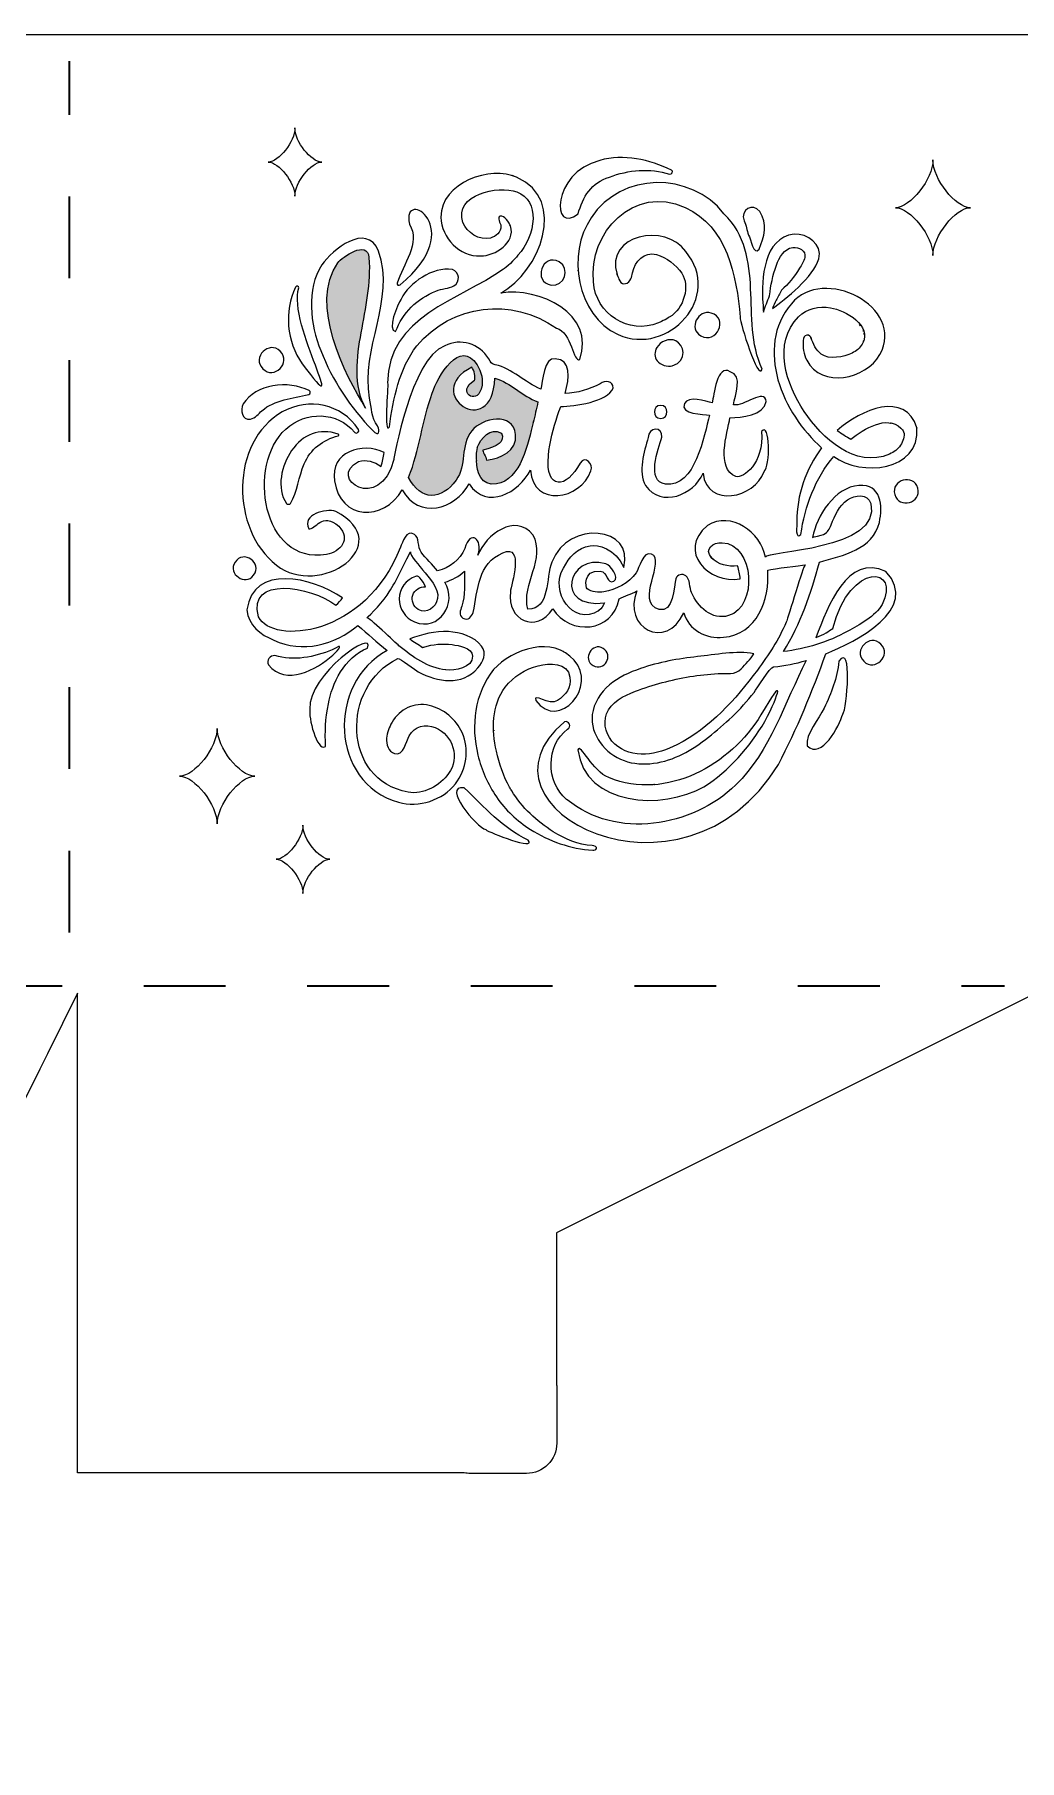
# Model space of a CAD drawing. Extents: x 8 to 992, y -718 to -282.
# Drawn here: x 256.2 to 504.6, y -717.6 to -282.5 of the extents above; entities that cross this region are included whole.
import ezdxf

# ---------------------------------------------------------------- set-up
doc = ezdxf.new("R2010")
doc.units = 0
doc.header["$MEASUREMENT"] = 0
doc.linetypes.add('AI-Linetype-2', pattern=[41.240002, 20.620001, -20.620001])
doc.linetypes.add('AI-Linetype-4', pattern=[41.240002, 20.620001, -20.620001])
doc.layers.add('Layer 1', color=7, linetype='Continuous')

# ---------------------------------------------------------------- blocks, each defined once
blk = doc.blocks.new('block 2')
at = {"layer": 'Layer 1', "true_color": 0x010101}
h = blk.add_hatch(color=18, dxfattribs=at)
h.dxf.hatch_style = 2
edge = h.paths.add_edge_path()
edge.add_spline(control_points=[(338.47, -357.72), (339.6, -351.43), (341.02, -345.18), (340.52, -338.75), (340.16, -334.09), (333.67, -338.67), (332.7, -340.02), (325.21, -350.48), (334.61, -368.42), (339.69, -376.71), (336.37, -371.29), (337.42, -363.6), (338.47, -357.72)], knot_values=[0, 0, 0, 0, 1, 1, 1, 2, 2, 2, 3, 3, 3, 4, 4, 4, 4], degree=3, periodic=1)
h = blk.add_hatch(color=18, dxfattribs=at)
h.dxf.hatch_style = 2
edge = h.paths.add_edge_path()
edge.add_spline(control_points=[(362.48, -394.85), (365.23, -391.07), (363.46, -386.22), (366.45, -382.39), (368.98, -379.16), (376.94, -377.52), (377.49, -383.33), (377.88, -387.52), (373.84, -389.38), (370.19, -389.8), (370.1, -388.97), (369.07, -387.48), (369.23, -387.25), (372.84, -386.52), (374.99, -385.06), (373.91, -383.04), (371.15, -381.37), (368.63, -384.39), (367.84, -386.62), (367.87, -386.63), (367.9, -386.63), (367.93, -386.64), (367.73, -387.26), (367.64, -387.92), (367.63, -388.57), (367.62, -389), (367.65, -389.43), (367.7, -389.86), (367.69, -389.86), (367.68, -389.86), (367.67, -389.86), (367.73, -392.97), (368.83, -396.38), (372.7, -395.8), (378.91, -394.88), (380.71, -385.18), (381.93, -380.35), (381.96, -380.24), (381.99, -380.14), (382.01, -380.07), (381.99, -380.13), (381.97, -380.21), (381.94, -380.34), (382.37, -378.61), (382.76, -376.88), (383.14, -375.14), (379.25, -373.64), (376.24, -370.33), (372.27, -369.11), (371.66, -385.34), (353.49, -372.89), (366.48, -366.37), (366.55, -366.48), (366.61, -366.58), (366.66, -366.69), (367.42, -367.72), (367.18, -369.37), (367.18, -369.68), (362.37, -372.52), (367.65, -376.04), (368.78, -371.92), (368.84, -371.86), (368.88, -371.78), (368.91, -371.68), (369.44, -369.66), (368.86, -367.54), (367.8, -365.78), (367.81, -365.78), (367.82, -365.77), (367.83, -365.77), (363.51, -359.06), (357.81, -368.68), (356.46, -372.94), (353.97, -379.87), (353.24, -387.29), (350.53, -394.15), (353.53, -400.22), (358.88, -399.95), (362.48, -394.85)], knot_values=[0, 0, 0, 0, 1, 1, 1, 2, 2, 2, 3, 3, 3, 4, 4, 4, 5, 5, 5, 6, 6, 6, 7, 7, 7, 8, 8, 8, 9, 9, 9, 10, 10, 10, 11, 11, 11, 12, 12, 12, 13, 13, 13, 14, 14, 14, 15, 15, 15, 16, 16, 16, 17, 17, 17, 18, 18, 18, 19, 19, 19, 20, 20, 20, 21, 21, 21, 22, 22, 22, 23, 23, 23, 24, 24, 24, 25, 25, 25, 26, 26, 26, 26], degree=3, periodic=1)
at = {"layer": 'Layer 1', "lineweight": 0}
for points, knots in [([(515.73, -282.5), (515.73, -282.5), (265.73, -282.5), (265.73, -282.5), (265.73, -282.5), (259.42, -282.5), (259.42, -282.5), (259.42, -282.5), (27.54, -282.5), (27.54, -282.5), (27.54, -282.5), (27.54, -282.87), (27.54, -282.87), (27.54, -282.87), (26.18, -282.87), (26.18, -282.87), (26.18, -282.87), (25.18, -282.87), (25.18, -282.87), (25.18, -282.87), (7.77, -306.87), (7.77, -306.87), (7.77, -306.87), (7.77, -496.34), (7.77, -496.34), (7.77, -496.34), (25.18, -524.27), (25.18, -524.27), (25.18, -524.27), (25.32, -524.27), (25.32, -524.27), (25.32, -524.27), (26.18, -525.99), (26.18, -525.99), (26.18, -525.99), (34.86, -543.34), (34.86, -543.34), (34.86, -543.34), (85.76, -645.13), (85.76, -645.13), (85.76, -645.13), (85.76, -693.41), (85.76, -693.41), (85.76, -693.61), (85.77, -693.82), (85.77, -694.03), (85.63, -694.61), (85.55, -695.21), (85.55, -695.84), (85.55, -695.84), (85.55, -710.03), (85.55, -710.03), (85.55, -714.23), (88.95, -717.64), (93.15, -717.64), (93.15, -717.64), (107.35, -717.64), (107.35, -717.64), (107.77, -717.64), (108.17, -717.6), (108.57, -717.53), (109.02, -717.56), (109.47, -717.57), (109.93, -717.57), (109.93, -717.57), (182.44, -717.57), (182.44, -717.57), (182.85, -717.57), (183.25, -717.56), (183.65, -717.54), (184.03, -717.6), (184.41, -717.64), (184.8, -717.64), (184.8, -717.64), (199, -717.64), (199, -717.64), (203.2, -717.64), (206.61, -714.23), (206.61, -710.03), (206.61, -710.03), (206.61, -695.84), (206.61, -695.84), (206.61, -695.55), (206.59, -695.26), (206.55, -694.98), (206.59, -694.48), (206.61, -693.97), (206.61, -693.47), (206.61, -693.47), (206.61, -645.13), (206.61, -645.13), (206.61, -645.13), (257.49, -543.34), (257.49, -543.34), (257.49, -543.34), (259.42, -539.47), (259.42, -539.47), (259.42, -539.47), (267.05, -524.22), (267.05, -524.22), (267.05, -524.22), (267.05, -645.13), (267.05, -645.13), (267.05, -645.13), (363.74, -645.13), (363.75, -645.13), (364.02, -645.13), (364.29, -645.12), (364.55, -645.11), (365.04, -645.21), (365.55, -645.26), (366.07, -645.26), (366.07, -645.26), (380.27, -645.26), (380.27, -645.26), (384.47, -645.26), (387.87, -641.85), (387.87, -637.65), (387.87, -637.65), (387.87, -623.46), (387.87, -623.46), (387.87, -623.13), (387.85, -622.81), (387.81, -622.5), (387.84, -621.97), (387.86, -621.44), (387.86, -620.9), (387.86, -620.9), (387.86, -584.65), (387.86, -584.65), (387.86, -584.65), (508.4, -524.37), (508.4, -524.37), (508.4, -524.37), (508.4, -717.57), (508.4, -717.57), (508.4, -717.57), (544.66, -717.57), (544.66, -717.57), (545.56, -717.58), (546.45, -717.52), (547.33, -717.43), (547.33, -717.43), (561.11, -717.43), (561.11, -717.43), (565.31, -717.43), (568.72, -714.02), (568.72, -709.82), (568.72, -709.82), (568.72, -696.14), (568.72, -696.14), (568.82, -695.26), (568.87, -694.37), (568.88, -693.47), (568.88, -693.47), (568.88, -645.13), (568.88, -645.13), (568.88, -645.13), (689.73, -645.13), (689.73, -645.13), (689.73, -645.13), (689.73, -693.41), (689.73, -693.41), (689.73, -693.61), (689.74, -693.8), (689.74, -694), (689.63, -694.53), (689.56, -695.07), (689.56, -695.63), (689.56, -695.63), (689.56, -709.82), (689.56, -709.82), (689.56, -714.02), (692.97, -717.43), (697.17, -717.43), (697.17, -717.43), (711.26, -717.43), (711.26, -717.43), (712.13, -717.52), (713, -717.57), (713.89, -717.57), (713.89, -717.57), (750.19, -717.57), (750.19, -717.57), (750.19, -717.57), (750.19, -524.22), (750.19, -524.22), (750.19, -524.22), (871.01, -584.63), (871.01, -584.63), (871.01, -584.64), (871.02, -620.96), (871.01, -620.96), (871.01, -621.36), (871.02, -621.76), (871.04, -622.16), (870.99, -622.52), (870.96, -622.88), (870.96, -623.25), (870.96, -623.25), (870.96, -637.44), (870.96, -637.44), (870.96, -641.64), (874.36, -645.05), (878.56, -645.05), (878.56, -645.05), (892.76, -645.05), (892.76, -645.05), (892.87, -645.05), (892.97, -645.04), (893.07, -645.03), (893.77, -645.09), (894.47, -645.13), (895.18, -645.13), (895.18, -645.13), (991.86, -645.13), (991.86, -645.13), (991.86, -645.13), (991.86, -282.5), (991.86, -282.5), (991.86, -282.5), (515.73, -282.5), (515.73, -282.5)], [0, 0, 0, 0, 1, 1, 1, 2, 2, 2, 3, 3, 3, 4, 4, 4, 5, 5, 5, 6, 6, 6, 7, 7, 7, 8, 8, 8, 9, 9, 9, 10, 10, 10, 11, 11, 11, 12, 12, 12, 13, 13, 13, 14, 14, 14, 15, 15, 15, 16, 16, 16, 17, 17, 17, 18, 18, 18, 19, 19, 19, 20, 20, 20, 21, 21, 21, 22, 22, 22, 23, 23, 23, 24, 24, 24, 25, 25, 25, 26, 26, 26, 27, 27, 27, 28, 28, 28, 29, 29, 29, 30, 30, 30, 31, 31, 31, 32, 32, 32, 33, 33, 33, 34, 34, 34, 35, 35, 35, 36, 36, 36, 37, 37, 37, 38, 38, 38, 39, 39, 39, 40, 40, 40, 41, 41, 41, 42, 42, 42, 43, 43, 43, 44, 44, 44, 45, 45, 45, 46, 46, 46, 47, 47, 47, 48, 48, 48, 49, 49, 49, 50, 50, 50, 51, 51, 51, 52, 52, 52, 53, 53, 53, 54, 54, 54, 55, 55, 55, 56, 56, 56, 57, 57, 57, 58, 58, 58, 59, 59, 59, 60, 60, 60, 61, 61, 61, 62, 62, 62, 63, 63, 63, 64, 64, 64, 65, 65, 65, 66, 66, 66, 67, 67, 67, 68, 68, 68, 69, 69, 69, 70, 70, 70, 71, 71, 71, 72, 72, 72, 73, 73, 73, 74, 74, 74, 74]), ([(321.85, -306.05), (321.85, -309.49), (325.9, -314.65), (328.61, -314.65), (325.9, -314.65), (321.85, -319.82), (321.85, -323.26), (321.85, -319.82), (317.79, -314.65), (315.09, -314.65), (317.79, -314.65), (321.85, -309.49), (321.85, -306.05)], [0, 0, 0, 0, 1, 1, 1, 2, 2, 2, 3, 3, 3, 4, 4, 4, 4]), ([(398.75, -314.24), (404.72, -312.5), (411.33, -314.04), (416.78, -316.66), (417.36, -316.95), (416.94, -317.89), (416.34, -317.7), (411.41, -316.13), (405.93, -316.57), (401.17, -318.47), (396.61, -319.74), (394.46, -323.5), (393.25, -327.72), (386.7, -333.1), (386.31, -317.49), (398.75, -314.24)], [0, 0, 0, 0, 1, 1, 1, 2, 2, 2, 3, 3, 3, 4, 4, 4, 5, 5, 5, 5]), ([(345.23, -370.33), (345.26, -353.61), (363.22, -349.53), (374.43, -341.67), (375, -341.29), (377.3, -339.32), (378.09, -338.16), (380.32, -335.72), (381.79, -332.27), (381.91, -328.96), (382.02, -326.03), (380.66, -323.26), (377.83, -322.18), (373.12, -320.41), (361.9, -322.83), (364.23, -329.87), (365.09, -332.45), (368.47, -334.53), (371.16, -333.8), (372.54, -333.42), (373.93, -332.31), (373.82, -330.76), (373.77, -330.1), (372.66, -328.65), (373.65, -328.28), (374.59, -327.93), (375.95, -330.08), (376.23, -330.77), (377.53, -335.03), (372.38, -338.29), (368.66, -338.33), (363.33, -338.54), (358.83, -333.78), (358.63, -328.57), (358.7, -319.73), (371.29, -315.46), (377.77, -318.5), (390.76, -324.14), (383.58, -342.4), (373.76, -347.67), (383.35, -346.05), (397.87, -353.04), (393.67, -364.41), (392.14, -365.34), (391.61, -357.63), (387.85, -356.52), (376.41, -348.73), (361.59, -350.27), (352.56, -361.01), (348.17, -366.82), (346.59, -374.29), (345.68, -381.43), (344.18, -383.66), (345.44, -371.39), (345.23, -370.33)], [0, 0, 0, 0, 1, 1, 1, 2, 2, 2, 3, 3, 3, 4, 4, 4, 5, 5, 5, 6, 6, 6, 7, 7, 7, 8, 8, 8, 9, 9, 9, 10, 10, 10, 11, 11, 11, 12, 12, 12, 13, 13, 13, 14, 14, 14, 15, 15, 15, 16, 16, 16, 17, 17, 17, 18, 18, 18, 18]), ([(430.06, -327.67), (440.94, -338.51), (433.88, -354.18), (439.69, -366.86), (438.62, -370.02), (434.13, -355.17), (434.12, -353.72), (433.22, -343.21), (430.96, -330.97), (420.26, -326.12), (420.27, -326.13), (420.28, -326.13), (420.28, -326.13), (407.3, -320.11), (395.78, -332.56), (397.16, -344.87), (397.64, -352.91), (406.03, -358.31), (413.54, -355.19), (413.74, -355.17), (415.66, -354.22), (416.27, -353.75), (420.04, -351.55), (421.52, -345.8), (419.44, -342.69), (418, -340.55), (415.56, -338.66), (413.05, -337.99), (409.83, -337.14), (407.65, -339.65), (406.99, -342.58), (406.88, -343.1), (406.8, -343.64), (406.58, -344.13), (406.07, -345.29), (404.47, -345.95), (403.76, -344.58), (403.51, -344.1), (403.3, -343.6), (403.12, -343.1), (402.96, -342.63), (403.05, -342.88), (403.1, -343.02), (399.95, -332.84), (415.33, -329.94), (420.4, -337.19), (429.96, -348.59), (416.03, -363.76), (403.34, -358.13), (392.9, -353.29), (390.33, -337.76), (396.59, -328.68), (404.07, -317.12), (421.73, -317.02), (430.06, -327.67)], [0, 0, 0, 0, 1, 1, 1, 2, 2, 2, 3, 3, 3, 4, 4, 4, 5, 5, 5, 6, 6, 6, 7, 7, 7, 8, 8, 8, 9, 9, 9, 10, 10, 10, 11, 11, 11, 12, 12, 12, 13, 13, 13, 14, 14, 14, 15, 15, 15, 16, 16, 16, 17, 17, 17, 18, 18, 18, 18]), ([(482.75, -338.19), (482.75, -333.37), (477.07, -326.15), (473.28, -326.15), (477.07, -326.15), (482.75, -318.92), (482.75, -314.1), (482.75, -318.92), (488.43, -326.15), (492.21, -326.15), (488.43, -326.15), (482.75, -333.37), (482.75, -338.19)], [0, 0, 0, 0, 1, 1, 1, 2, 2, 2, 3, 3, 3, 4, 4, 4, 4]), ([(347.65, -345.15), (349.16, -340.54), (353.54, -335.02), (350.75, -330.3), (348.54, -320.77), (366.02, -331.17), (348.39, -345.58), (348.08, -345.91), (347.44, -345.62), (347.65, -345.15)], [0, 0, 0, 0, 1, 1, 1, 2, 2, 2, 3, 3, 3, 3]), ([(376.97, -318.15), (376.92, -318.13), (376.86, -318.1), (376.8, -318.08), (376.93, -318.13), (376.98, -318.15), (376.97, -318.15)], [0, 0, 0, 0, 1, 1, 1, 2, 2, 2, 2]), ([(439.07, -327.14), (441.19, -330.07), (440.26, -333.62), (438.89, -336.58), (437.49, -338.51), (436.84, -333.93), (436.23, -333.06), (435.85, -331.84), (435.65, -330.63), (435.14, -329.45), (433.99, -326.79), (437.41, -324.66), (439.07, -327.14)], [0, 0, 0, 0, 1, 1, 1, 2, 2, 2, 3, 3, 3, 4, 4, 4, 4]), ([(342.97, -337.09), (347.28, -349.41), (338.38, -361.71), (340.68, -374.18), (341.21, -376.57), (341.1, -379.2), (342.69, -381.18), (343.35, -382.59), (343.16, -384.01), (341.47, -382.36), (335.88, -376.59), (331.29, -369.68), (328.37, -362.18), (325.72, -355.8), (324.66, -346.62), (328.63, -340.58), (331.37, -336.76), (339.75, -329.73), (342.97, -337.09)], [0, 0, 0, 0, 1, 1, 1, 2, 2, 2, 3, 3, 3, 4, 4, 4, 5, 5, 5, 6, 6, 6, 6]), ([(338.47, -357.72), (339.6, -351.43), (341.02, -345.18), (340.52, -338.75), (340.16, -334.09), (333.67, -338.67), (332.7, -340.02), (325.21, -350.48), (334.61, -368.42), (339.69, -376.71), (336.37, -371.29), (337.42, -363.6), (338.47, -357.72)], [0, 0, 0, 0, 1, 1, 1, 2, 2, 2, 3, 3, 3, 4, 4, 4, 4]), ([(447.72, -332.81), (451.1, -332.64), (454.91, -335.35), (453.97, -339.04), (452.71, -343.53), (445.47, -349.34), (442.26, -351.58), (442.56, -350.87), (442.87, -350.18), (443.21, -349.5), (443.62, -348.65), (444.07, -347.81), (444.54, -346.99), (446.23, -345.34), (447.8, -343.68), (449.1, -341.44), (449.6, -340.58), (450.25, -339.71), (450.44, -338.72), (450.8, -336.9), (448.95, -336.02), (447.39, -336.2), (445.21, -336.46), (443.97, -338.78), (443.29, -340.64), (442.31, -343.29), (441.87, -345.68), (441.55, -348.36), (440.99, -349.71), (440.48, -351.07), (440.05, -352.46), (439.85, -351.87), (439.95, -350.57), (439.87, -350.19), (439.45, -344.07), (440.02, -333.78), (447.72, -332.81)], [0, 0, 0, 0, 1, 1, 1, 2, 2, 2, 3, 3, 3, 4, 4, 4, 5, 5, 5, 6, 6, 6, 7, 7, 7, 8, 8, 8, 9, 9, 9, 10, 10, 10, 11, 11, 11, 12, 12, 12, 12]), ([(388.51, -339.84), (391.42, -341.41), (389.73, -346.22), (386.5, -345.65), (381.72, -344.97), (384.24, -337.41), (388.51, -339.84)], [0, 0, 0, 0, 1, 1, 1, 2, 2, 2, 2]), ([(348.62, -349.19), (350.7, -345.03), (356.56, -341.06), (361.55, -341.74), (363.43, -342.45), (363.59, -344.78), (361.95, -345.86), (360.6, -346.63), (358.82, -346.53), (357.41, -347.21), (352.67, -349.07), (348.99, -352.66), (347.25, -357.36), (344.88, -357.19), (347.77, -350.48), (348.62, -349.19)], [0, 0, 0, 0, 1, 1, 1, 2, 2, 2, 3, 3, 3, 4, 4, 4, 5, 5, 5, 5]), ([(393.28, -342.06), (393.25, -341.78), (393.27, -341.94), (393.28, -342.06), (393.28, -342.06), (393.28, -342.06), (393.28, -342.06)], [0, 0, 0, 0, 1, 1, 1, 2, 2, 2, 2]), ([(469.38, -363.2), (465.85, -369.36), (454.66, -371.88), (450.91, -364.6), (450.13, -363.09), (449.84, -361.34), (450.06, -359.66), (450.15, -358.97), (450.16, -358.36), (450.95, -358.29), (451.5, -358.24), (451.99, -358.66), (452.04, -359.2), (452.03, -359.12), (452.03, -359.04), (452.03, -358.96), (452.53, -360.43), (453.29, -362.14), (454.58, -363.08), (456.64, -364.58), (460.24, -363.79), (462.36, -362.8), (463.4, -362.32), (464.34, -361.57), (464.91, -360.58), (467.65, -355.77), (460.68, -352.06), (456.89, -351.37), (454.01, -350.84), (450.93, -351.57), (448.84, -353.67), (442.21, -360.33), (445.8, -370.81), (450.3, -377.53), (454.75, -384.19), (463.08, -392.05), (471.82, -388.27), (472.92, -387.79), (473.92, -387.06), (474.58, -386.05), (475.17, -385.15), (475.74, -383.77), (475.36, -382.7), (475.22, -382.31), (474.95, -381.98), (474.64, -381.7), (471.08, -378.36), (465.34, -381.91), (462.08, -384.5), (460.87, -383.85), (459.71, -383.11), (458.61, -382.29), (464.58, -377.02), (475.82, -372.27), (478.72, -381.68), (478.73, -381.75), (478.73, -381.74), (478.72, -381.69), (479.5, -392.62), (464.63, -394.05), (457.72, -388.86), (453.11, -394.36), (450.45, -401.47), (449.44, -408.54), (447.95, -410.18), (448.44, -406.13), (448.47, -405.35), (448.3, -398.66), (450.76, -392.03), (454.69, -386.66), (444.92, -378.18), (437.63, -361.56), (447.06, -350.36), (455.01, -340.6), (475.99, -351.09), (469.38, -363.2)], [0, 0, 0, 0, 1, 1, 1, 2, 2, 2, 3, 3, 3, 4, 4, 4, 5, 5, 5, 6, 6, 6, 7, 7, 7, 8, 8, 8, 9, 9, 9, 10, 10, 10, 11, 11, 11, 12, 12, 12, 13, 13, 13, 14, 14, 14, 15, 15, 15, 16, 16, 16, 17, 17, 17, 18, 18, 18, 19, 19, 19, 20, 20, 20, 21, 21, 21, 22, 22, 22, 23, 23, 23, 24, 24, 24, 25, 25, 25, 25]), ([(323.68, -365.5), (319.75, -359.99), (319.08, -352.27), (322, -346.17), (322.19, -345.79), (322.85, -345.94), (322.82, -346.38), (319.92, -355.58), (336.58, -382.7), (323.68, -365.5)], [0, 0, 0, 0, 1, 1, 1, 2, 2, 2, 3, 3, 3, 3]), ([(426.83, -352.71), (431.36, -354.08), (428.18, -360.68), (424.2, -358.45), (421.02, -356.66), (423.51, -351.73), (426.83, -352.71)], [0, 0, 0, 0, 1, 1, 1, 2, 2, 2, 2]), ([(464.22, -355.64), (464.29, -355.75), (464.35, -355.86), (464.43, -355.96), (464.46, -356.03), (464.41, -356), (464.22, -355.64)], [0, 0, 0, 0, 1, 1, 1, 2, 2, 2, 2]), ([(318.17, -362.37), (321.04, -365.18), (316.6, -369.64), (313.77, -366.76), (310.9, -363.94), (315.34, -359.48), (318.17, -362.37)], [0, 0, 0, 0, 1, 1, 1, 2, 2, 2, 2]), ([(346.76, -389.65), (346.82, -389.71), (350.97, -364.29), (359.62, -360.96), (363.71, -358.95), (368.34, -360.45), (370.72, -364.26), (371.36, -365.29), (371.1, -365.45), (372.36, -365.75), (376.69, -366.76), (379.83, -370.21), (383.85, -371.9), (384.22, -370.25), (384.74, -363.67), (387.46, -364.25), (391.55, -364.33), (391.17, -369.06), (389.98, -373), (393.06, -372.92), (396.1, -371.97), (398.84, -370.56), (400.09, -369.58), (402.11, -369.73), (402.15, -371.66), (400.66, -375.06), (392.38, -376.28), (388.9, -376.27), (388.57, -377.17), (388.28, -377.95), (388.1, -378.52), (387.02, -381.82), (386.06, -385.18), (385.77, -388.65), (384.93, -397.52), (390.46, -397.08), (393.76, -390.53), (395.02, -388.58), (397.18, -390.71), (396.5, -392.51), (393.93, -399.81), (381.91, -401.85), (381.25, -392.33), (378.39, -397.9), (370.26, -402.6), (365.79, -395.77), (362.18, -402.36), (353.02, -404.79), (348.92, -397.29), (344.28, -405.44), (333.13, -404.84), (331.87, -395.05), (330.58, -387.69), (338.88, -385.13), (344.39, -387.91), (344.14, -389.07), (343.94, -390.25), (343.59, -391.37), (341.87, -390.23), (339.78, -389.5), (337.88, -390.12), (329.74, -394.45), (343.38, -403.33), (346.76, -389.65)], [0, 0, 0, 0, 1, 1, 1, 2, 2, 2, 3, 3, 3, 4, 4, 4, 5, 5, 5, 6, 6, 6, 7, 7, 7, 8, 8, 8, 9, 9, 9, 10, 10, 10, 11, 11, 11, 12, 12, 12, 13, 13, 13, 14, 14, 14, 15, 15, 15, 16, 16, 16, 17, 17, 17, 18, 18, 18, 19, 19, 19, 20, 20, 20, 21, 21, 21, 21]), ([(362.48, -394.85), (365.23, -391.07), (363.46, -386.22), (366.45, -382.39), (368.98, -379.16), (376.94, -377.52), (377.49, -383.33), (377.88, -387.52), (373.84, -389.38), (370.19, -389.8), (370.1, -388.97), (369.07, -387.48), (369.23, -387.25), (372.84, -386.52), (374.99, -385.06), (373.91, -383.04), (371.15, -381.37), (368.63, -384.39), (367.84, -386.62), (367.87, -386.63), (367.9, -386.63), (367.93, -386.64), (367.73, -387.26), (367.64, -387.92), (367.63, -388.57), (367.62, -389), (367.65, -389.43), (367.7, -389.86), (367.69, -389.86), (367.68, -389.86), (367.67, -389.86), (367.73, -392.97), (368.83, -396.38), (372.7, -395.8), (378.91, -394.88), (380.71, -385.18), (381.93, -380.35), (381.96, -380.24), (381.99, -380.14), (382.01, -380.07), (381.99, -380.13), (381.97, -380.21), (381.94, -380.34), (382.37, -378.61), (382.76, -376.88), (383.14, -375.14), (379.25, -373.64), (376.24, -370.33), (372.27, -369.11), (371.66, -385.34), (353.49, -372.89), (366.48, -366.37), (366.55, -366.48), (366.61, -366.58), (366.66, -366.69), (367.42, -367.72), (367.18, -369.37), (367.18, -369.68), (362.37, -372.52), (367.65, -376.04), (368.78, -371.92), (368.84, -371.86), (368.88, -371.78), (368.91, -371.68), (369.44, -369.66), (368.86, -367.54), (367.8, -365.78), (367.81, -365.78), (367.82, -365.77), (367.83, -365.77), (363.51, -359.06), (357.81, -368.68), (356.46, -372.94), (353.97, -379.87), (353.24, -387.29), (350.53, -394.15), (353.53, -400.22), (358.88, -399.95), (362.48, -394.85)], [0, 0, 0, 0, 1, 1, 1, 2, 2, 2, 3, 3, 3, 4, 4, 4, 5, 5, 5, 6, 6, 6, 7, 7, 7, 8, 8, 8, 9, 9, 9, 10, 10, 10, 11, 11, 11, 12, 12, 12, 13, 13, 13, 14, 14, 14, 15, 15, 15, 16, 16, 16, 17, 17, 17, 18, 18, 18, 19, 19, 19, 20, 20, 20, 21, 21, 21, 22, 22, 22, 23, 23, 23, 24, 24, 24, 25, 25, 25, 26, 26, 26, 26]), ([(413.11, -361.41), (414, -359.88), (416.22, -358.94), (417.89, -359.71), (419.9, -360.62), (421.08, -364.64), (417.01, -366.03), (415.9, -366.41), (413.95, -365.75), (413.18, -364.8), (412.43, -363.86), (412.5, -362.45), (413.11, -361.41)], [0, 0, 0, 0, 1, 1, 1, 2, 2, 2, 3, 3, 3, 4, 4, 4, 4]), ([(465.15, -357.08), (465.16, -357.1), (465.18, -357.12), (465.19, -357.14), (465.22, -357.21), (465.24, -357.29), (465.26, -357.37), (465.24, -357.32), (465.21, -357.23), (465.15, -357.08)], [0, 0, 0, 0, 1, 1, 1, 2, 2, 2, 3, 3, 3, 3]), ([(465.31, -359.64), (465.3, -359.67), (465.29, -359.71), (465.28, -359.75), (465.24, -359.83), (465.2, -359.91), (465.16, -359.99), (465.15, -359.98), (465.18, -359.88), (465.31, -359.64)], [0, 0, 0, 0, 1, 1, 1, 2, 2, 2, 3, 3, 3, 3]), ([(465.39, -357.83), (465.42, -357.95), (465.46, -358.06), (465.48, -358.18), (465.41, -357.92), (465.39, -357.82), (465.39, -357.83)], [0, 0, 0, 0, 1, 1, 1, 2, 2, 2, 2]), ([(414.36, -384), (413.51, -387.06), (410.35, -395.14), (415.31, -395.84), (422.75, -396.89), (425.12, -383.52), (426.37, -378.46), (424.92, -378.21), (418.9, -378.36), (420.1, -375.53), (420.99, -373.42), (425.47, -375.05), (427.11, -375.33), (427.51, -373.52), (428.3, -365.41), (431.64, -367.51), (434.88, -368.39), (432.87, -373.46), (432.43, -375.83), (434.99, -376.53), (440.38, -371.42), (440.72, -375.06), (440.1, -378.55), (434.46, -379.06), (431.57, -379.1), (430.82, -383.06), (428.02, -391.93), (433.05, -393.95), (434.95, -394.44), (440.15, -390.68), (439.54, -382.57), (441.7, -379.92), (441.78, -391.45), (440.17, -392.68), (437.85, -399.41), (425.78, -402.01), (424.77, -393.12), (422.5, -398.59), (414.14, -401.88), (410.3, -396.22), (408.27, -392.75), (409.95, -387.65), (410.93, -384.1), (411.05, -381.44), (414.67, -381.19), (414.36, -384)], [0, 0, 0, 0, 1, 1, 1, 2, 2, 2, 3, 3, 3, 4, 4, 4, 5, 5, 5, 6, 6, 6, 7, 7, 7, 8, 8, 8, 9, 9, 9, 10, 10, 10, 11, 11, 11, 12, 12, 12, 13, 13, 13, 14, 14, 14, 15, 15, 15, 15]), ([(308.83, -375.64), (311.88, -370.56), (320.2, -369.61), (325.42, -372.28), (325.86, -372.49), (325.85, -373.19), (325.32, -373.27), (321.2, -374.22), (316.81, -374.58), (313.51, -377.33), (312.67, -378.13), (311.86, -379.18), (310.66, -379.45), (308.53, -379.76), (307.9, -377.15), (308.83, -375.64)], [0, 0, 0, 0, 1, 1, 1, 2, 2, 2, 3, 3, 3, 4, 4, 4, 5, 5, 5, 5]), ([(337.88, -382.08), (338.25, -382.65), (337.36, -383.34), (336.93, -382.81), (332.54, -377.44), (324.59, -377.39), (319.55, -381.99), (309.68, -390.94), (313.52, -416.21), (329.8, -413.63), (333.42, -412.88), (335.96, -409.7), (332.94, -406.48), (328.64, -402.75), (327.06, -407.46), (325.32, -407.14), (323.51, -403.42), (329.66, -401.97), (332.14, -402.71), (347.99, -411.05), (328, -424.83), (317.19, -416.27), (305.65, -407.3), (305.44, -385.23), (318.65, -377.66), (325.41, -373.95), (333.58, -375.54), (337.88, -382.08)], [0, 0, 0, 0, 1, 1, 1, 2, 2, 2, 3, 3, 3, 4, 4, 4, 5, 5, 5, 6, 6, 6, 7, 7, 7, 8, 8, 8, 9, 9, 9, 9]), ([(414.09, -376), (416.2, -376), (416.2, -379.27), (414.09, -379.27), (411.98, -379.27), (411.98, -376), (414.09, -376)], [0, 0, 0, 0, 1, 1, 1, 2, 2, 2, 2]), ([(332.79, -383.7), (328.93, -384.57), (325.71, -387.11), (324.19, -390.76), (322.78, -393.95), (322.5, -397.74), (320.76, -400.73), (320.5, -401.02), (320, -400.99), (319.73, -400.73), (317.06, -396.92), (318.51, -391), (321.02, -387.41), (323.87, -383.27), (328.02, -381.64), (332.79, -383.22), (333.01, -383.29), (333.04, -383.64), (332.79, -383.7)], [0, 0, 0, 0, 1, 1, 1, 2, 2, 2, 3, 3, 3, 4, 4, 4, 5, 5, 5, 6, 6, 6, 6]), ([(472.02, -380.46), (472.1, -380.47), (472.16, -380.48), (472.2, -380.49), (472.16, -380.48), (472.1, -380.47), (472.02, -380.46)], [0, 0, 0, 0, 1, 1, 1, 2, 2, 2, 2]), ([(455.73, -438.6), (452.35, -448.14), (448.5, -457.55), (443.78, -466.5), (419.69, -506.06), (363.79, -477.27), (389.8, -455.82), (390.96, -455.33), (391.77, -457.11), (390.61, -457.61), (385.13, -461.65), (385.06, -471.06), (390.36, -475.32), (390.42, -475.37), (390.91, -475.74), (390.49, -475.42), (402.84, -485.49), (422.06, -482.43), (433.03, -471.68), (441.75, -463.2), (445.36, -450.91), (450.8, -440.31), (448.11, -441.14), (445.36, -441.61), (442.58, -441.91), (441.56, -442.02), (438.41, -447.42), (437.63, -448.37), (435.91, -450.48), (434.12, -452.65), (432.11, -454.5), (428.32, -457.99), (424.2, -461.59), (419.58, -463.93), (415.05, -466.23), (409.65, -467.25), (404.86, -465.57), (400.08, -463.88), (396.27, -459.01), (396.85, -453.97), (397.2, -451.03), (398.93, -448.38), (401.19, -446.47), (403.45, -444.55), (406.2, -443.31), (409, -442.35), (413.66, -440.75), (418.52, -439.86), (423.4, -439.34), (427.68, -438.88), (433.33, -437.77), (437.55, -438.62), (436.82, -439.99), (435.42, -441.23), (434.37, -442.42), (432.95, -444.04), (430.52, -443.49), (428.56, -443.6), (426.18, -443.75), (423.82, -444.01), (421.47, -444.39), (416.77, -445.15), (412.15, -446.39), (407.7, -448.07), (404.73, -449.2), (401.56, -450.81), (400.45, -453.78), (399.47, -456.39), (400.47, -459.49), (402.51, -461.38), (404.55, -463.28), (407.46, -464.06), (410.24, -463.92), (413.02, -463.78), (415.7, -462.79), (418.19, -461.54), (426.57, -457.32), (432.94, -450.15), (438.48, -442.74), (441.36, -438.89), (443.79, -435.1), (445.74, -430.69), (446.35, -429.31), (450.04, -416.29), (450.54, -416.23), (449.4, -416.36), (442.59, -417.11), (441.08, -417.57), (441.71, -425.05), (438.29, -433.71), (429.91, -434.47), (425.61, -435.03), (421.13, -432.52), (419.91, -428.28), (415.58, -437.98), (404.24, -432.07), (408.11, -422.76), (406.68, -423.65), (405.05, -423.98), (403.59, -424.75), (402.13, -433.27), (391.21, -434.16), (386.88, -427.29), (382.76, -433.65), (375.22, -430.16), (376.18, -422.99), (376.4, -421.36), (379.79, -410.6), (374.27, -413.2), (367.95, -415.76), (368, -422.57), (366.81, -428.22), (366.41, -429.3), (365.51, -430.39), (364.23, -429.64), (362.98, -428.91), (363.6, -427.68), (363.94, -426.65), (364.87, -423.86), (364.6, -420.71), (364.62, -417.81), (363.19, -419.1), (361.46, -420.02), (359.63, -420.6), (362.98, -425.77), (358.18, -433.17), (352.01, -430.59), (349.72, -429.63), (348.09, -427.23), (348.12, -424.74), (348.15, -422.26), (349.89, -419.86), (352.27, -419.14), (352.44, -419.08), (352.62, -419.04), (352.79, -419.07), (353.02, -419.12), (353.21, -419.31), (353.36, -419.49), (353.95, -420.16), (354.44, -420.92), (354.81, -421.73), (353.43, -421.59), (352.01, -422.51), (351.57, -423.83), (351.13, -425.15), (351.72, -426.73), (352.92, -427.44), (355.07, -428.73), (357.42, -426.92), (357.83, -424.72), (358.35, -422), (355.55, -419.47), (354.05, -417.46), (353.66, -416.94), (350.62, -413.61), (350.97, -412.91), (349.44, -415.89), (347.52, -420.3), (345.58, -423.04), (344.62, -425.02), (340.61, -429.06), (339.95, -429.59), (340.4, -429.23), (347.26, -435.89), (348.08, -436.59), (351.45, -439.46), (355.45, -442.15), (359.94, -442.71), (362.07, -442.98), (366.77, -442.17), (366.63, -439.19), (366.53, -436.99), (363.15, -436.55), (361.5, -436.31), (359.1, -435.96), (356.65, -436.21), (354.34, -436.94), (354.25, -436.97), (354.15, -437), (354.06, -437.03), (352.99, -436.3), (351.89, -435.6), (350.8, -434.89), (353.89, -433.66), (357.25, -432.89), (360.57, -433.04), (363.45, -433.18), (367.13, -434.22), (368.93, -436.68), (370.32, -438.58), (369.33, -440.63), (367.97, -442.19), (363.93, -446.82), (357.89, -445.71), (352.97, -443.19), (352.37, -442.88), (348.26, -439.64), (347.79, -439.85), (333.44, -446.76), (333.74, -470.45), (350.4, -473.52), (354.19, -474.21), (358.45, -471.85), (360.62, -468.83), (363.49, -464.82), (361.78, -459.12), (357.23, -457.24), (354.74, -456.21), (351.98, -456.84), (350.67, -459.32), (349.93, -460.71), (349.24, -464.46), (346.97, -463.79), (345.44, -463.33), (344.84, -461.33), (344.98, -459.91), (345.12, -458.49), (345.61, -457.11), (346.34, -455.89), (348.36, -452.53), (351.87, -450.76), (355.72, -451.65), (359.31, -452.48), (362.53, -455.13), (364.02, -458.5), (365.88, -462.7), (365.11, -467.77), (362.33, -471.38), (359.15, -475.51), (353.04, -477.54), (347.98, -476.07), (330.63, -471.05), (329.86, -446.08), (345.1, -437.79), (342.58, -435.76), (340.14, -433.63), (337.75, -431.46), (331.93, -436.4), (323.67, -438.6), (316.55, -435.18), (313.23, -433.87), (310.01, -431.4), (309.76, -427.56), (311.24, -415.91), (326.18, -419.22), (333.87, -424.55), (333.37, -425.17), (332.84, -425.82), (332.21, -426.35), (325.77, -421.63), (309.77, -418.8), (312.67, -429.31), (316.15, -436.46), (339.59, -434.42), (348.46, -411.76), (348.97, -410.48), (349.95, -407.31), (351.99, -408.51), (353.2, -409.22), (352.81, -411.76), (353.67, -413), (354.87, -414.71), (356.56, -416.04), (357.83, -417.71), (360.87, -417.06), (363.52, -414.94), (364.67, -412.05), (366.06, -407.17), (369.38, -409.63), (368.01, -413.8), (369.94, -408.61), (377.44, -403.04), (381.87, -408.61), (385.29, -414.65), (378.94, -421.08), (380.57, -427.34), (386.3, -427.53), (385.05, -419.39), (386.67, -415.54), (390.76, -404.59), (407.69, -406.67), (404.77, -416.84), (402.67, -412.01), (398.2, -411), (396.3, -411.37), (393.15, -411.91), (390.92, -414.24), (389.59, -417.04), (386.01, -422.85), (391.9, -431.87), (398.51, -427.73), (398.49, -427.75), (398.45, -427.77), (398.42, -427.8), (398.45, -427.78), (398.48, -427.75), (398.52, -427.73), (399.17, -427.24), (399.64, -426.51), (399.96, -425.77), (387.18, -427.5), (390.49, -413.19), (400.28, -415.93), (401.39, -416.24), (403.81, -419.5), (402.27, -420.32), (400.5, -421.28), (400.76, -417.91), (398.87, -417.79), (394.22, -417.51), (395.23, -422.03), (395.54, -422.24), (396.75, -423.07), (398.33, -423.25), (399.78, -423.01), (402.71, -422.54), (406.21, -420.74), (407.9, -418.24), (408.69, -417.07), (409.64, -412.63), (411.74, -413.47), (415.6, -415.01), (407.45, -425.55), (413.68, -427.45), (417.43, -428.45), (417.37, -421.58), (417.91, -419.69), (418.22, -418.61), (419.63, -418.36), (420.47, -418.97), (421.53, -419.73), (421.35, -422.04), (421.86, -423.2), (423.42, -426.78), (426.99, -430.28), (431.22, -429), (438.63, -426.74), (437.78, -411.02), (429.59, -410.61), (427.36, -410.5), (424.88, -412.21), (426.94, -414.42), (425.94, -413.34), (428.3, -415.89), (426.94, -414.42), (428.62, -416.23), (431.11, -416.72), (433.48, -416.44), (433.8, -417.53), (434.04, -418.63), (434.16, -419.76), (426.13, -421.03), (418.16, -412.82), (425.86, -406.29), (431.95, -402.57), (439.28, -407.99), (440.52, -414.24), (440.24, -412.84), (470.09, -412.47), (467.05, -400.74), (466.39, -398.15), (462.96, -398.52), (461.2, -399.79), (459, -401.4), (458.1, -403.69), (457.06, -406.08), (456.55, -407.27), (456.36, -407.9), (455.13, -408.55), (454.86, -408.7), (452.43, -409.2), (452.41, -409.28), (453.4, -403.9), (458.01, -396.61), (464.09, -396.18), (469.7, -395.77), (470.19, -401.35), (469.24, -405.5), (467.69, -412.32), (459.97, -413.86), (454.16, -415.49), (452.04, -423.34), (449.36, -431.11), (445.06, -438.07), (450.69, -437.38), (456.28, -435.7), (461.26, -432.96), (463.96, -431.47), (468.43, -429.06), (469.93, -426.19), (474.82, -416.79), (462.03, -414.97), (457.49, -432.24), (456.94, -432.61), (456.4, -432.98), (455.84, -433.34), (455.06, -433.74), (454.28, -434.13), (453.47, -434.47), (453.38, -434.5), (453.29, -434.53), (453.19, -434.56), (456.32, -426.6), (460.99, -413.35), (470.9, -417.88), (479.69, -427.38), (463.27, -435.62), (455.73, -438.6)], [0, 0, 0, 0, 1, 1, 1, 2, 2, 2, 3, 3, 3, 4, 4, 4, 5, 5, 5, 6, 6, 6, 7, 7, 7, 8, 8, 8, 9, 9, 9, 10, 10, 10, 11, 11, 11, 12, 12, 12, 13, 13, 13, 14, 14, 14, 15, 15, 15, 16, 16, 16, 17, 17, 17, 18, 18, 18, 19, 19, 19, 20, 20, 20, 21, 21, 21, 22, 22, 22, 23, 23, 23, 24, 24, 24, 25, 25, 25, 26, 26, 26, 27, 27, 27, 28, 28, 28, 29, 29, 29, 30, 30, 30, 31, 31, 31, 32, 32, 32, 33, 33, 33, 34, 34, 34, 35, 35, 35, 36, 36, 36, 37, 37, 37, 38, 38, 38, 39, 39, 39, 40, 40, 40, 41, 41, 41, 42, 42, 42, 43, 43, 43, 44, 44, 44, 45, 45, 45, 46, 46, 46, 47, 47, 47, 48, 48, 48, 49, 49, 49, 50, 50, 50, 51, 51, 51, 52, 52, 52, 53, 53, 53, 54, 54, 54, 55, 55, 55, 56, 56, 56, 57, 57, 57, 58, 58, 58, 59, 59, 59, 60, 60, 60, 61, 61, 61, 62, 62, 62, 63, 63, 63, 64, 64, 64, 65, 65, 65, 66, 66, 66, 67, 67, 67, 68, 68, 68, 69, 69, 69, 70, 70, 70, 71, 71, 71, 72, 72, 72, 73, 73, 73, 74, 74, 74, 75, 75, 75, 76, 76, 76, 77, 77, 77, 78, 78, 78, 79, 79, 79, 80, 80, 80, 81, 81, 81, 82, 82, 82, 83, 83, 83, 84, 84, 84, 85, 85, 85, 86, 86, 86, 87, 87, 87, 88, 88, 88, 89, 89, 89, 90, 90, 90, 91, 91, 91, 92, 92, 92, 93, 93, 93, 94, 94, 94, 95, 95, 95, 96, 96, 96, 97, 97, 97, 98, 98, 98, 99, 99, 99, 100, 100, 100, 101, 101, 101, 102, 102, 102, 103, 103, 103, 104, 104, 104, 105, 105, 105, 106, 106, 106, 107, 107, 107, 108, 108, 108, 109, 109, 109, 110, 110, 110, 111, 111, 111, 112, 112, 112, 113, 113, 113, 114, 114, 114, 115, 115, 115, 116, 116, 116, 117, 117, 117, 118, 118, 118, 119, 119, 119, 120, 120, 120, 121, 121, 121, 122, 122, 122, 123, 123, 123, 124, 124, 124, 125, 125, 125, 126, 126, 126, 127, 127, 127, 128, 128, 128, 129, 129, 129, 130, 130, 130, 131, 131, 131, 132, 132, 132, 133, 133, 133, 134, 134, 134, 135, 135, 135, 136, 136, 136, 136]), ([(473.13, -398.47), (472.06, -394.72), (477.92, -393.11), (478.92, -396.87), (479.99, -400.63), (474.13, -402.23), (473.13, -398.47)], [0, 0, 0, 0, 1, 1, 1, 2, 2, 2, 2]), ([(306.76, -415.55), (308.76, -412.22), (313.89, -415.79), (311.43, -418.8), (309.41, -421.71), (304.75, -418.43), (306.76, -415.55)], [0, 0, 0, 0, 1, 1, 1, 2, 2, 2, 2]), ([(329.59, -462.03), (327.28, -463.35), (325.2, -454.38), (325.63, -452.61), (325.07, -443.82), (342.39, -432.02), (340.16, -437.19), (334.43, -439.4), (331.09, -446.31), (330.31, -451.25), (329.47, -454.94), (329.42, -458.38), (329.59, -462.03)], [0, 0, 0, 0, 1, 1, 1, 2, 2, 2, 3, 3, 3, 4, 4, 4, 4]), ([(397.91, -487.75), (397.81, -488.11), (397.33, -488.16), (396.97, -488.14), (391.39, -487.77), (385.94, -485.91), (381.24, -482.9), (377.87, -480.73), (374.93, -478.03), (372.69, -474.73), (370.51, -471.53), (368.91, -467.93), (367.99, -464.17), (366.2, -456.81), (367.12, -448.65), (371.94, -442.61), (376.79, -437.27), (386.9, -434.01), (392.26, -440.26), (398.33, -446.59), (388.48, -458.35), (382.59, -450.44), (381.92, -448.18), (385.89, -451.92), (388.1, -450.41), (390.18, -448.98), (391.59, -447.21), (391.21, -444.54), (390.66, -440.65), (386.06, -440.95), (383.19, -441.66), (379.94, -442.46), (376.95, -444.35), (374.91, -447.01), (371.39, -451.61), (371.47, -457.79), (372.65, -463.21), (373.34, -466.37), (374.42, -469.46), (376, -472.28), (376.17, -472.58), (376.34, -472.87), (376.52, -473.16), (379.09, -477.38), (382.78, -480.87), (386.98, -483.48), (389.98, -485.34), (393.33, -486.79), (396.85, -487), (397.35, -487.03), (398.04, -487.27), (397.91, -487.75)], [0, 0, 0, 0, 1, 1, 1, 2, 2, 2, 3, 3, 3, 4, 4, 4, 5, 5, 5, 6, 6, 6, 7, 7, 7, 8, 8, 8, 9, 9, 9, 10, 10, 10, 11, 11, 11, 12, 12, 12, 13, 13, 13, 14, 14, 14, 15, 15, 15, 16, 16, 16, 17, 17, 17, 17]), ([(465.32, -440.51), (462.5, -437.75), (466.85, -433.37), (469.62, -436.2), (472.44, -438.96), (468.09, -443.33), (465.32, -440.51)], [0, 0, 0, 0, 1, 1, 1, 2, 2, 2, 2]), ([(315.17, -441.37), (314.51, -440.31), (315.67, -439), (316.76, -439.09), (321.6, -440.53), (326.68, -439.46), (331.28, -437.66), (334.29, -435.69), (333.17, -437.44), (331.38, -438.99), (327.39, -442.52), (319.52, -446.97), (315.17, -441.37)], [0, 0, 0, 0, 1, 1, 1, 2, 2, 2, 3, 3, 3, 4, 4, 4, 4]), ([(389.67, -438.07), (389.63, -438.05), (389.59, -438.03), (389.55, -438.01), (389.52, -438), (389.55, -438.01), (389.67, -438.07)], [0, 0, 0, 0, 1, 1, 1, 2, 2, 2, 2]), ([(399.57, -437.27), (402.37, -438.88), (399.83, -443.24), (397.05, -441.58), (394.25, -439.97), (396.8, -435.6), (399.57, -437.27)], [0, 0, 0, 0, 1, 1, 1, 2, 2, 2, 2]), ([(460.02, -453.87), (459.16, -456.73), (454.66, -465.47), (451.04, -461.83), (450.53, -458.82), (454.05, -454.97), (455.31, -452.33), (457.17, -448.42), (458.61, -444.84), (459.02, -440.49), (462.52, -435.62), (461.05, -452.57), (460.02, -453.87)], [0, 0, 0, 0, 1, 1, 1, 2, 2, 2, 3, 3, 3, 4, 4, 4, 4]), ([(401.05, -469.85), (415.51, -475.8), (431.79, -466.6), (439.39, -454.03), (445.5, -443.38), (444.16, -448.46), (440.39, -455.69), (436.53, -462.11), (431.39, -468.21), (424.95, -472.15), (414.71, -478.11), (394.98, -477.07), (393.22, -462.8), (393.87, -460.96), (396.78, -468.3), (401.05, -469.85)], [0, 0, 0, 0, 1, 1, 1, 2, 2, 2, 3, 3, 3, 4, 4, 4, 5, 5, 5, 5]), ([(302.24, -481.52), (302.24, -476.7), (296.56, -469.47), (292.78, -469.47), (296.56, -469.47), (302.24, -462.24), (302.24, -457.42), (302.24, -462.24), (307.92, -469.47), (311.71, -469.47), (307.92, -469.47), (302.24, -476.7), (302.24, -481.52)], [0, 0, 0, 0, 1, 1, 1, 2, 2, 2, 3, 3, 3, 4, 4, 4, 4]), ([(371.99, -457.96), (371.99, -457.92), (371.99, -457.89), (371.99, -457.86), (371.99, -458.01), (371.99, -458.26), (371.99, -457.96)], [0, 0, 0, 0, 1, 1, 1, 2, 2, 2, 2]), ([(370.02, -482.96), (367.77, -482.47), (358.61, -471.57), (364.57, -472.45), (369.55, -477.23), (374.3, -482.6), (380.66, -485.62), (383, -488.37), (370.74, -483.68), (370.02, -482.96)], [0, 0, 0, 0, 1, 1, 1, 2, 2, 2, 3, 3, 3, 3]), ([(412.36, -471.57), (412.7, -471.54), (412.46, -471.56), (412.36, -471.57), (412.36, -471.57), (412.36, -471.57), (412.36, -471.57)], [0, 0, 0, 0, 1, 1, 1, 2, 2, 2, 2]), ([(323.87, -499.03), (323.87, -495.59), (319.82, -490.43), (317.11, -490.43), (319.82, -490.43), (323.87, -485.26), (323.87, -481.82), (323.87, -485.26), (327.93, -490.43), (330.64, -490.43), (327.93, -490.43), (323.87, -495.59), (323.87, -499.03)], [0, 0, 0, 0, 1, 1, 1, 2, 2, 2, 3, 3, 3, 4, 4, 4, 4])]:
    blk.add_open_spline(points, degree=3, knots=knots, dxfattribs=at)
for points in [[(472.2, -380.49), (472.16, -380.48), (472.1, -380.47), (472.02, -380.46)], [(359.76, -442.73), (359.76, -442.73), (359.74, -442.73), (359.72, -442.72)]]:
    blk.add_open_spline(points, degree=3, dxfattribs=at)

msp = doc.modelspace()

# ---------------------------------------------------------------- linework, layer by layer
at = {"layer": 'Layer 1', "color": 7, "linetype": 'AI-Linetype-2', "lineweight": 35, "true_color": 0xfffeff}
msp.add_lwpolyline([(264.99, -508.91), (264.99, -289.24)], dxfattribs=at)
at = {"layer": 'Layer 1', "color": 7, "linetype": 'AI-Linetype-4', "lineweight": 35, "true_color": 0xfffeff}
msp.add_lwpolyline([(36.3, -522.33), (500.79, -522.33)], dxfattribs=at)

# ---------------------------------------------------------------- block references
at = {"layer": 'Layer 1'}
msp.add_blockref('block 2', (0, 0), dxfattribs=at)

doc.saveas('drawing.dxf')
